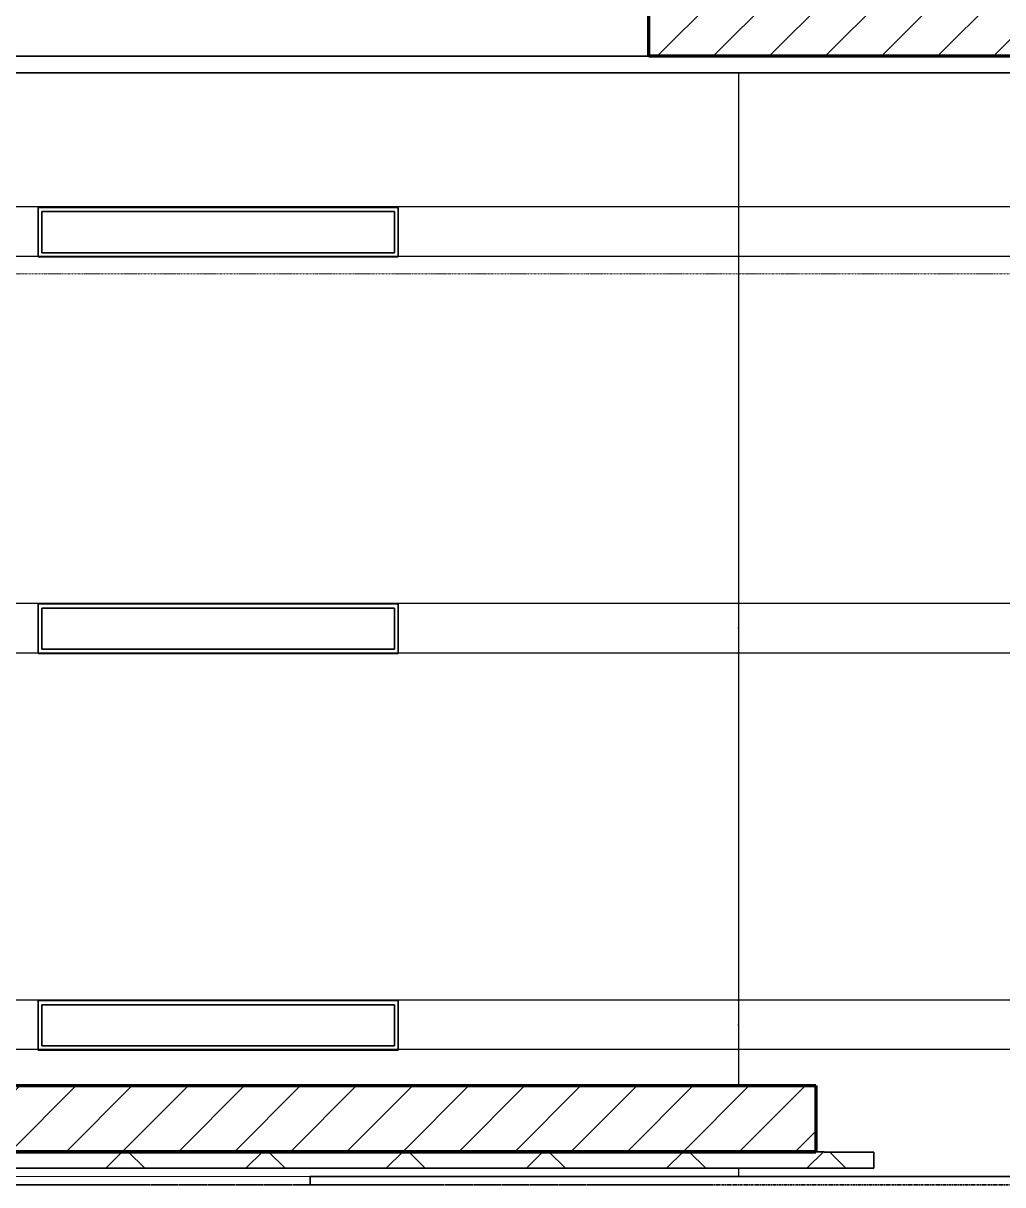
# Model space of a CAD drawing. Header units: millimetres. Extents: x -920231 to -841213, y -17301 to 22361.
# Drawn here: x -865595 to -862631, y 9437 to 12952 of the extents above; entities that cross this region are included whole.
import ezdxf

# ---------------------------------------------------------------- set-up
doc = ezdxf.new("R2010")
doc.units = ezdxf.units.MM
doc.linetypes.add('- SOM Dash 1_8_', pattern=[4.7625, 3.175, -1.5875])
doc.linetypes.add('DPA_Grid _ Level 100', pattern=[10, 5.5, -1.6, 1.3, -1.6])
for name, color, linetype, lineweight in [('A-CLNG', 2, 'Continuous', 9), ('A-CLNG-PATT', 2, 'Continuous', 9), ('A-FLOR-E', 2, 'Continuous', 35), ('A-WALL', 5, 'Continuous', 35), ('A-WALL-FNSH', 2, 'Continuous', 35), ('A-WALL-PATT', 1, 'Continuous', 35), ('E-LITE-EQPM', 2, 'Continuous', 35), ('I-WALL-E', 2, 'Continuous', 35), ('S-GRID', 251, 'Continuous', 9), ('WALL-E', 2, 'Continuous', 35)]:
    doc.layers.add(name, color=color, linetype=linetype, lineweight=lineweight)
pattern_1 = [(45, (0, 0), (-84.852814, 84.852814), [])]

# ---------------------------------------------------------------- blocks, each defined once
blk = doc.blocks.new('L1_1_FLUORESCENT W DISFUSSER - 1195L x 595W x 85H - 36W-V101-4230-01 ENLARGED MULTI-PURPOSE LEVEL - REFLECTED CEILING PLAN - SHEET 1')
at = {"layer": 'E-LITE-EQPM'}
for p, q in [((-886782.9, -10306), (-886782.9, -10156)), ((-886782.9, -10156), (-885694.3, -10156)), ((-885694.3, -10156), (-886782.9, -10156)), ((-886782.9, -10156), (-886782.9, -10306)), ((-885694.3, -10156), (-885694.3, -10306)), ((-885694.3, -10306), (-885694.3, -10156)), ((-886771.9, -10293.3), (-886771.9, -10168.7)), ((-886771.9, -10168.7), (-885705.3, -10168.7)), ((-885705.3, -10168.7), (-886771.9, -10168.7)), ((-886771.9, -10168.7), (-886771.9, -10293.3)), ((-886771.9, -10168.7), (-886771.9, -10293.3)), ((-885705.3, -10168.7), (-886771.9, -10168.7)), ((-885705.3, -10168.7), (-885705.3, -10293.3)), ((-885705.3, -10293.3), (-885705.3, -10168.7)), ((-885705.3, -10293.3), (-885705.3, -10168.7)), ((-885705.3, -10293.3), (-886771.9, -10293.3)), ((-886771.9, -10293.3), (-885705.3, -10293.3)), ((-886771.9, -10293.3), (-885705.3, -10293.3)), ((-885694.3, -10306), (-886782.9, -10306)), ((-886782.9, -10306), (-885694.3, -10306))]:
    blk.add_line(p, q, dxfattribs=at)
blk = doc.blocks.new('*U1411')
at = {"layer": 'S-GRID', "linetype": 'DPA_Grid _ Level 100'}
blk.add_line((24628.5, 8615), (-48793, 8615), dxfattribs=at)

msp = doc.modelspace()

# ---------------------------------------------------------------- hatches: boundary and pattern name
at = {"layer": 'A-CLNG-PATT', "lineweight": 25}
h = msp.add_hatch(dxfattribs=at)
h.set_pattern_fill('FP_8', color=256, style=0, pattern_type=2)
h.set_pattern_definition([(270, (-829137.5, 11119.6), (-3117.7, -2e-13), [1200, 0]), (270, (-826019.8, 11119.6), (-3117.7, -2e-13), [1200, 0]), (180, (-826019.8, 9994.6), (1e-13, 1200), [3117.69, 0]), (180, (-826019.8, 11044.6), (1e-13, 1200), [3117.69, 0])])
h.paths.add_polyline_path([(-867182.4, 9462), (-857196.7, 9462), (-857196.7, 12802), (-866630.4, 12802), (-866630.4, 11219), (-867182.4, 11219), (-867182.4, 9737), (-863196.8, 9737), (-863196.8, 9537), (-863171.5, 9537), (-863171.5, 9535.5), (-863021.5, 9535.5), (-863021.5, 9487), (-867182.4, 9487), (-867182.4, 9482.5)])
at = {"layer": 'A-WALL-PATT', "lineweight": 9}
h = msp.add_hatch(dxfattribs=at)
h.set_pattern_fill('FP_2', color=256, style=0, pattern_type=2)
h.set_pattern_definition(pattern_1)
h.paths.add_polyline_path([(-863502.4, 12852), (-863502.4, 13052), (-863702.4, 13052), (-863702.4, 12852)])
h = msp.add_hatch(dxfattribs=at)
h.set_pattern_fill('FP_2', color=256, style=0, pattern_type=2)
h.set_pattern_definition(pattern_1)
h.paths.add_polyline_path([(-856167.4, 12852), (-856167.4, 13052), (-863502.4, 13052), (-863502.4, 12852), (-856613.5, 12852)])
h = msp.add_hatch(dxfattribs=at)
h.set_pattern_fill('FP_2', color=256, style=0, pattern_type=2)
h.set_pattern_definition(pattern_1)
h.paths.add_polyline_path([(-863509.2, 9537), (-863196.8, 9537), (-863196.8, 9737), (-871007.4, 9737), (-871007.4, 9537), (-865807.8, 9537)])
h = msp.add_hatch(dxfattribs=at)
h.set_pattern_fill('FP_3', color=256, style=0, pattern_type=2)
h.set_pattern_definition([(45, (0, 0), (-212.13203, 212.13203), []), (135, (0, 0), (-212.13203, -212.13203), [])])
h.paths.add_polyline_path([(-863021.5, 9487), (-863021.5, 9535.5), (-863171.5, 9535.5), (-863171.5, 9537), (-870957.4, 9537), (-870957.4, 9487), (-863509.2, 9487)])

# ---------------------------------------------------------------- linework, layer by layer
at = {"layer": 'A-CLNG'}
for p, q in [((-857196.7, 12802), (-866630.4, 12802)), ((-866630.4, 12802), (-857196.7, 12802)), ((-857196.7, 9462), (-867182.4, 9462)), ((-867132.4, 9462), (-857196.7, 9462))]:
    msp.add_line(p, q, dxfattribs=at)
at = {"layer": 'A-FLOR-E'}
for p, q in [((-866471.4, 12852), (-860771.4, 12852)), ((-860771.4, 12852), (-866471.4, 12852))]:
    msp.add_line(p, q, dxfattribs=at)
at = {"layer": 'A-WALL', "color": 7, "lineweight": 70}
for p, q in [((-863702.4, 12852), (-863702.4, 13052)), ((-863502.4, 12852), (-863702.4, 12852)), ((-856167.4, 12852), (-863502.4, 12852)), ((-870582.4, 9737), (-863196.8, 9737)), ((-863196.8, 9737), (-863196.8, 9537)), ((-863196.8, 9537), (-870957.4, 9537)), ((-870957.4, 9537), (-863196.8, 9537))]:
    msp.add_line(p, q, dxfattribs=at)
at = {"layer": 'A-WALL-FNSH', "color": 250}
for p, q in [((-863196.8, 9537), (-863171.5, 9537)), ((-863171.5, 9537), (-863171.5, 9535.5)), ((-863171.5, 9535.5), (-863021.5, 9535.5)), ((-863021.5, 9535.5), (-863021.5, 9487)), ((-863021.5, 9487), (-870957.4, 9487))]:
    msp.add_line(p, q, dxfattribs=at)
at = {"layer": 'I-WALL-E', "color": 55, "linetype": '- SOM Dash 1_8_'}
for p, q in [((-861210.7, 9437), (-870957.4, 9437)), ((-870957.4, 9437), (-863514.7, 9437))]:
    msp.add_line(p, q, dxfattribs=at)
at = {"layer": 'WALL-E'}
for p, q in [((-867160.8, 12852), (-863702.4, 12852)), ((-859825.5, 12852), (-866630.4, 12852)), ((-866582.4, 12852), (-859907.7, 12852)), ((-866630.4, 12802), (-859825.5, 12802)), ((-860691.5, 9462), (-864727.2, 9462)), ((-864727.2, 9462), (-861055.9, 9462)), ((-864727.2, 9462), (-864727.2, 9437))]:
    msp.add_line(p, q, dxfattribs=at)
msp.add_ellipse((-842807.4, 12952), major_axis=(0, 24127.7), ratio=0.866025, start_param=1.566652, end_param=1.574941, dxfattribs=at)

# ---------------------------------------------------------------- block references
msp.add_blockref('*U1411', (-870082.4, 3579))
at = {"layer": 'E-LITE-EQPM', "rotation": 180}
for p in [(-1751244, 2088.7), (-1751244, 888.7), (-1751244, -311.3)]:
    msp.add_blockref('L1_1_FLUORESCENT W DISFUSSER - 1195L x 595W x 85H - 36W-V101-4230-01 ENLARGED MULTI-PURPOSE LEVEL - REFLECTED CEILING PLAN - SHEET 1', p, dxfattribs=at)

doc.saveas('drawing.dxf')
